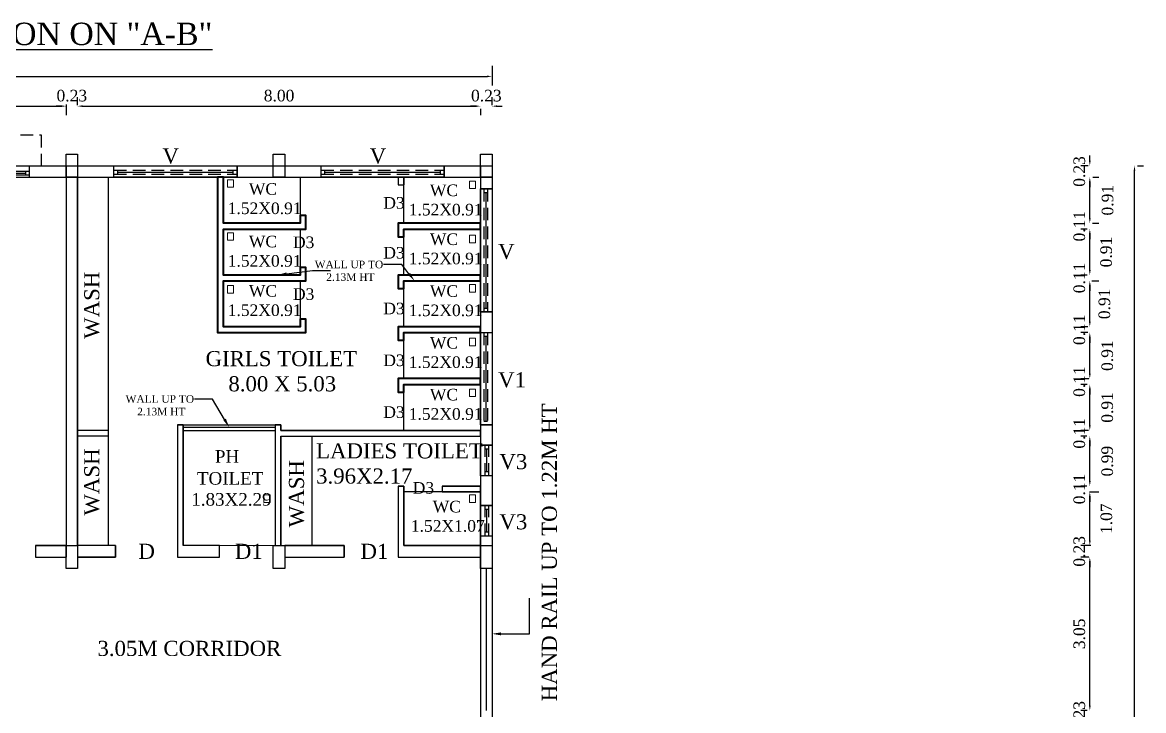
# Model space of a CAD drawing. Header units: metres. Extents: x 3616 to 3987, y 1122 to 1251.
# Drawn here: x 3923.05 to 3945.31, y 1192.58 to 1206.25 of the extents above; entities that cross this region are included whole.
import ezdxf
from ezdxf import colors
from ezdxf.entities.mleader import LeaderData, LeaderLine
from ezdxf.math import Vec2, Vec3

# ---------------------------------------------------------------- set-up
doc = ezdxf.new("R2010")
doc.units = ezdxf.units.M
doc.linetypes.add('DASHED2', pattern=[0.375, 0.25, -0.125])
doc.layers.add('BLK_1_FLR_2_BLT_UP_AREA', color=26, linetype='Continuous')
doc.layers.add('BLK_1_FLR_2_WATER_CLOSET', color=213, linetype='Continuous')
doc.layers.add('BLK_1_FLR_2_SP_WC', color=233, linetype='Continuous', lineweight=5)
doc.layers.add('BLK_1_FLR_2_WASH', color=243, linetype='Continuous', lineweight=5)
doc.styles.add('ANAND', font='times.ttf')
doc.styles.get("Standard").update_dxf_attribs({"font": 'arial.ttf'})
doc.dimstyles.new('V1', dxfattribs={"dimtxt": 0.23, "dimasz": 0.1, "dimexe": 0.18, "dimexo": 0.0625, "dimgap": 0.09, "dimtad": 1, "dimzin": 0, "dimdsep": 46, "dimtxsty": 'ANAND', "dimcen": 0.09, "dimadec": 0, "dimazin": 0, "dimtfac": 1, "dimtix": 1, "dimtofl": 0, "dimtmove": 2, "dimatfit": 0, "dimfxl": 0, "dimtolj": 1, "dimtzin": 0, "dimarcsym": 0})

# ---------------------------------------------------------------- blocks, each defined once
blk = doc.blocks.new('*D227')
at = {"color": 0, "lineweight": -2}
for p, q in [((3912.639, 1204.649), (3912.639, 1204.766)), ((3912.739, 1204.586), (3923.817, 1204.586)), ((3923.917, 1204.622), (3923.917, 1204.406))]:
    blk.add_line(p, q, dxfattribs=at)
at = {"color": 0}
for points in [[(3912.739, 1204.603), (3912.739, 1204.569), (3912.639, 1204.586)], [(3923.817, 1204.603), (3923.817, 1204.569), (3923.917, 1204.586)]]:
    blk.add_solid(points, dxfattribs=at)
at = {"layer": 'Defpoints', "color": 0}
for p in [(3912.639, 1204.586), (3923.917, 1204.685), (3923.917, 1204.586)]:
    blk.add_point(p, dxfattribs=at)
at = {"color": 0, "insert": (3918.278, 1204.793), "char_height": 0.23, "attachment_point": 5, "style": 'ANAND'}
blk.add_mtext('\\A1;11.28', dxfattribs=at)
blk = doc.blocks.new('*D228')
at = {"color": 0, "lineweight": -2}
for p, q in [((3924.145, 1204.604), (3924.145, 1204.766)), ((3923.817, 1204.586), (3923.717, 1204.586)), ((3923.917, 1204.622), (3923.917, 1204.406)), ((3924.245, 1204.586), (3924.345, 1204.586))]:
    blk.add_line(p, q, dxfattribs=at)
at = {"color": 0}
for points in [[(3923.817, 1204.603), (3923.817, 1204.569), (3923.917, 1204.586)], [(3924.245, 1204.603), (3924.245, 1204.569), (3924.145, 1204.586)]]:
    blk.add_solid(points, dxfattribs=at)
at = {"layer": 'Defpoints', "color": 0}
for p in [(3923.917, 1204.685), (3924.145, 1204.586), (3924.145, 1204.542)]:
    blk.add_point(p, dxfattribs=at)
at = {"color": 0, "insert": (3924.031, 1204.793), "char_height": 0.23, "attachment_point": 5, "style": 'ANAND'}
blk.add_mtext('\\A1;0.23', dxfattribs=at)
blk = doc.blocks.new('*D229')
at = {"color": 0, "lineweight": -2}
for p, q in [((3924.145, 1204.604), (3924.145, 1204.766)), ((3924.245, 1204.586), (3932.046, 1204.586)), ((3932.146, 1204.533), (3932.146, 1204.406))]:
    blk.add_line(p, q, dxfattribs=at)
at = {"color": 0}
for points in [[(3924.245, 1204.603), (3924.245, 1204.569), (3924.145, 1204.586)], [(3932.046, 1204.603), (3932.046, 1204.569), (3932.146, 1204.586)]]:
    blk.add_solid(points, dxfattribs=at)
at = {"layer": 'Defpoints', "color": 0}
for p in [(3924.145, 1204.542), (3932.146, 1204.596), (3932.146, 1204.586)]:
    blk.add_point(p, dxfattribs=at)
at = {"color": 0, "insert": (3928.146, 1204.793), "char_height": 0.23, "attachment_point": 5, "style": 'ANAND'}
blk.add_mtext('\\A1;8.00', dxfattribs=at)
blk = doc.blocks.new('*D230')
at = {"color": 0, "lineweight": -2}
for p, q in [((3932.375, 1204.604), (3932.375, 1204.766)), ((3932.046, 1204.586), (3931.946, 1204.586)), ((3932.146, 1204.533), (3932.146, 1204.406)), ((3932.475, 1204.586), (3932.575, 1204.586))]:
    blk.add_line(p, q, dxfattribs=at)
at = {"color": 0}
for points in [[(3932.046, 1204.603), (3932.046, 1204.569), (3932.146, 1204.586)], [(3932.475, 1204.603), (3932.475, 1204.569), (3932.375, 1204.586)]]:
    blk.add_solid(points, dxfattribs=at)
at = {"layer": 'Defpoints', "color": 0}
for p in [(3932.146, 1204.596), (3932.375, 1204.586), (3932.375, 1204.542)]:
    blk.add_point(p, dxfattribs=at)
at = {"color": 0, "insert": (3932.261, 1204.793), "char_height": 0.23, "attachment_point": 5, "style": 'ANAND'}
blk.add_mtext('\\A1;0.23', dxfattribs=at)
blk = doc.blocks.new('*D231')
at = {"color": 0, "lineweight": -2}
for p, q in [((3904.257, 1205.384), (3904.257, 1204.997)), ((3904.357, 1205.177), (3932.275, 1205.177)), ((3932.375, 1205.384), (3932.375, 1204.997))]:
    blk.add_line(p, q, dxfattribs=at)
at = {"color": 0}
for points in [[(3904.357, 1205.194), (3904.357, 1205.16), (3904.257, 1205.177)], [(3932.275, 1205.194), (3932.275, 1205.16), (3932.375, 1205.177)]]:
    blk.add_solid(points, dxfattribs=at)
at = {"layer": 'Defpoints', "color": 0}
for p in [(3904.257, 1205.447), (3932.375, 1205.447), (3932.375, 1205.177)]:
    blk.add_point(p, dxfattribs=at)
at = {"color": 0, "insert": (3918.316, 1205.384), "char_height": 0.23, "attachment_point": 5, "style": 'ANAND'}
blk.add_mtext('\\A1;28.12', dxfattribs=at)
blk = doc.blocks.new('*D254')
at = {"color": 0, "lineweight": -2}
for p, q in [((3944.243, 1192.683), (3944.243, 1192.783)), ((3944.193, 1192.583), (3944.063, 1192.583)), ((3944.07, 1192.355), (3944.423, 1192.355)), ((3944.243, 1192.255), (3944.243, 1192.155))]:
    blk.add_line(p, q, dxfattribs=at)
at = {"color": 0}
for points in [[(3944.226, 1192.683), (3944.26, 1192.683), (3944.243, 1192.583)], [(3944.226, 1192.255), (3944.26, 1192.255), (3944.243, 1192.355)]]:
    blk.add_solid(points, dxfattribs=at)
at = {"layer": 'Defpoints', "color": 0}
for p in [(3944.243, 1192.583), (3944.256, 1192.583), (3944.008, 1192.355)]:
    blk.add_point(p, dxfattribs=at)
at = {"color": 0, "insert": (3944.036, 1192.469), "char_height": 0.23, "attachment_point": 5, "rotation": 90, "style": 'ANAND'}
blk.add_mtext('\\A1;0.23', dxfattribs=at)
blk = doc.blocks.new('*D255')
at = {"color": 0, "lineweight": -2}
for p, q in [((3944.221, 1195.631), (3944.063, 1195.631)), ((3944.243, 1192.683), (3944.243, 1195.531)), ((3944.193, 1192.583), (3944.063, 1192.583))]:
    blk.add_line(p, q, dxfattribs=at)
at = {"color": 0}
for points in [[(3944.226, 1195.531), (3944.26, 1195.531), (3944.243, 1195.631)], [(3944.226, 1192.683), (3944.26, 1192.683), (3944.243, 1192.583)]]:
    blk.add_solid(points, dxfattribs=at)
at = {"layer": 'Defpoints', "color": 0}
for p in [(3944.243, 1195.631), (3944.283, 1195.631), (3944.256, 1192.583)]:
    blk.add_point(p, dxfattribs=at)
at = {"color": 0, "insert": (3944.036, 1194.107), "char_height": 0.23, "attachment_point": 5, "rotation": 90, "style": 'ANAND'}
blk.add_mtext('\\A1;3.05', dxfattribs=at)
blk = doc.blocks.new('*D256')
at = {"color": 0, "lineweight": -2}
for p, q in [((3944.243, 1195.96), (3944.243, 1196.06)), ((3944.262, 1195.86), (3944.063, 1195.86)), ((3944.221, 1195.631), (3944.063, 1195.631)), ((3944.243, 1195.531), (3944.243, 1195.431))]:
    blk.add_line(p, q, dxfattribs=at)
at = {"color": 0}
for points in [[(3944.226, 1195.96), (3944.26, 1195.96), (3944.243, 1195.86)], [(3944.226, 1195.531), (3944.26, 1195.531), (3944.243, 1195.631)]]:
    blk.add_solid(points, dxfattribs=at)
at = {"layer": 'Defpoints', "color": 0}
for p in [(3944.243, 1195.86), (3944.325, 1195.86), (3944.283, 1195.631)]:
    blk.add_point(p, dxfattribs=at)
at = {"color": 0, "insert": (3944.036, 1195.745), "char_height": 0.23, "attachment_point": 5, "rotation": 90, "style": 'ANAND'}
blk.add_mtext('\\A1;0.23', dxfattribs=at)
blk = doc.blocks.new('*D257')
at = {"color": 0, "lineweight": -2}
for p, q in [((3944.237, 1196.927), (3944.423, 1196.927)), ((3944.243, 1195.96), (3944.243, 1196.827)), ((3944.262, 1195.86), (3944.063, 1195.86))]:
    blk.add_line(p, q, dxfattribs=at)
at = {"color": 0}
for points in [[(3944.226, 1196.827), (3944.26, 1196.827), (3944.243, 1196.927)], [(3944.226, 1195.96), (3944.26, 1195.96), (3944.243, 1195.86)]]:
    blk.add_solid(points, dxfattribs=at)
at = {"layer": 'Defpoints', "color": 0}
for p in [(3944.175, 1196.927), (3944.243, 1196.927), (3944.325, 1195.86)]:
    blk.add_point(p, dxfattribs=at)
at = {"color": 0, "insert": (3944.574, 1196.393), "char_height": 0.23, "attachment_point": 5, "rotation": 90, "style": 'ANAND'}
blk.add_mtext('\\A1;1.07', dxfattribs=at)
blk = doc.blocks.new('*D258')
at = {"color": 0, "lineweight": -2}
for p, q in [((3944.243, 1197.141), (3944.243, 1197.241)), ((3944.183, 1197.041), (3944.063, 1197.041)), ((3944.237, 1196.927), (3944.423, 1196.927)), ((3944.243, 1196.827), (3944.243, 1196.727))]:
    blk.add_line(p, q, dxfattribs=at)
at = {"color": 0}
for points in [[(3944.226, 1197.141), (3944.26, 1197.141), (3944.243, 1197.041)], [(3944.226, 1196.827), (3944.26, 1196.827), (3944.243, 1196.927)]]:
    blk.add_solid(points, dxfattribs=at)
at = {"layer": 'Defpoints', "color": 0}
for p in [(3944.243, 1197.041), (3944.245, 1197.041), (3944.175, 1196.927)]:
    blk.add_point(p, dxfattribs=at)
at = {"color": 0, "insert": (3944.036, 1196.984), "char_height": 0.23, "attachment_point": 5, "rotation": 90, "style": 'ANAND'}
blk.add_mtext('\\A1;0.11', dxfattribs=at)
blk = doc.blocks.new('*D259')
at = {"color": 0, "lineweight": -2}
for p, q in [((3944.183, 1198.031), (3944.063, 1198.031)), ((3944.243, 1197.141), (3944.243, 1197.931)), ((3944.183, 1197.041), (3944.063, 1197.041))]:
    blk.add_line(p, q, dxfattribs=at)
at = {"color": 0}
for points in [[(3944.226, 1197.931), (3944.26, 1197.931), (3944.243, 1198.031)], [(3944.226, 1197.141), (3944.26, 1197.141), (3944.243, 1197.041)]]:
    blk.add_solid(points, dxfattribs=at)
at = {"layer": 'Defpoints', "color": 0}
for p in [(3944.243, 1198.031), (3944.245, 1198.031), (3944.245, 1197.041)]:
    blk.add_point(p, dxfattribs=at)
at = {"color": 0, "insert": (3944.591, 1197.536), "char_height": 0.23, "attachment_point": 5, "rotation": 90, "style": 'ANAND'}
blk.add_mtext('\\A1;0.99', dxfattribs=at)
blk = doc.blocks.new('*D260')
at = {"color": 0, "lineweight": -2}
for p, q in [((3944.243, 1198.246), (3944.243, 1198.346)), ((3944.218, 1198.146), (3944.063, 1198.146)), ((3944.183, 1198.031), (3944.063, 1198.031)), ((3944.243, 1197.931), (3944.243, 1197.831))]:
    blk.add_line(p, q, dxfattribs=at)
at = {"color": 0}
for points in [[(3944.226, 1198.246), (3944.26, 1198.246), (3944.243, 1198.146)], [(3944.226, 1197.931), (3944.26, 1197.931), (3944.243, 1198.031)]]:
    blk.add_solid(points, dxfattribs=at)
at = {"layer": 'Defpoints', "color": 0}
for p in [(3944.243, 1198.146), (3944.28, 1198.146), (3944.245, 1198.031)]:
    blk.add_point(p, dxfattribs=at)
at = {"color": 0, "insert": (3944.036, 1198.089), "char_height": 0.23, "attachment_point": 5, "rotation": 90, "style": 'ANAND'}
blk.add_mtext('\\A1;0.11', dxfattribs=at)
blk = doc.blocks.new('*D261')
at = {"color": 0, "lineweight": -2}
for p, q in [((3944.19, 1199.06), (3944.063, 1199.06)), ((3944.243, 1198.246), (3944.243, 1198.96)), ((3944.218, 1198.146), (3944.063, 1198.146))]:
    blk.add_line(p, q, dxfattribs=at)
at = {"color": 0}
for points in [[(3944.226, 1198.96), (3944.26, 1198.96), (3944.243, 1199.06)], [(3944.226, 1198.246), (3944.26, 1198.246), (3944.243, 1198.146)]]:
    blk.add_solid(points, dxfattribs=at)
at = {"layer": 'Defpoints', "color": 0}
for p in [(3944.243, 1199.06), (3944.253, 1199.06), (3944.28, 1198.146)]:
    blk.add_point(p, dxfattribs=at)
at = {"color": 0, "insert": (3944.591, 1198.603), "char_height": 0.23, "attachment_point": 5, "rotation": 90, "style": 'ANAND'}
blk.add_mtext('\\A1;0.91', dxfattribs=at)
blk = doc.blocks.new('*D262')
at = {"color": 0, "lineweight": -2}
for p, q in [((3944.224, 1199.174), (3944.063, 1199.174)), ((3944.243, 1199.274), (3944.243, 1199.374)), ((3944.19, 1199.06), (3944.063, 1199.06)), ((3944.243, 1198.96), (3944.243, 1198.86))]:
    blk.add_line(p, q, dxfattribs=at)
at = {"color": 0}
for points in [[(3944.226, 1199.274), (3944.26, 1199.274), (3944.243, 1199.174)], [(3944.226, 1198.96), (3944.26, 1198.96), (3944.243, 1199.06)]]:
    blk.add_solid(points, dxfattribs=at)
at = {"layer": 'Defpoints', "color": 0}
for p in [(3944.243, 1199.174), (3944.286, 1199.174), (3944.253, 1199.06)]:
    blk.add_point(p, dxfattribs=at)
at = {"color": 0, "insert": (3944.036, 1199.117), "char_height": 0.23, "attachment_point": 5, "rotation": 90, "style": 'ANAND'}
blk.add_mtext('\\A1;0.11', dxfattribs=at)
blk = doc.blocks.new('*D263')
at = {"color": 0, "lineweight": -2}
for p, q in [((3944.207, 1200.089), (3944.063, 1200.089)), ((3944.243, 1199.274), (3944.243, 1199.989)), ((3944.224, 1199.174), (3944.063, 1199.174))]:
    blk.add_line(p, q, dxfattribs=at)
at = {"color": 0}
for points in [[(3944.226, 1199.989), (3944.26, 1199.989), (3944.243, 1200.089)], [(3944.226, 1199.274), (3944.26, 1199.274), (3944.243, 1199.174)]]:
    blk.add_solid(points, dxfattribs=at)
at = {"layer": 'Defpoints', "color": 0}
for p in [(3944.243, 1200.089), (3944.269, 1200.089), (3944.286, 1199.174)]:
    blk.add_point(p, dxfattribs=at)
at = {"color": 0, "insert": (3944.591, 1199.632), "char_height": 0.23, "attachment_point": 5, "rotation": 90, "style": 'ANAND'}
blk.add_mtext('\\A1;0.91', dxfattribs=at)
blk = doc.blocks.new('*D264')
at = {"color": 0, "lineweight": -2}
for p, q in [((3944.243, 1200.303), (3944.243, 1200.403)), ((3944.201, 1200.203), (3944.063, 1200.203)), ((3944.207, 1200.089), (3944.063, 1200.089)), ((3944.243, 1199.989), (3944.243, 1199.889))]:
    blk.add_line(p, q, dxfattribs=at)
at = {"color": 0}
for points in [[(3944.226, 1200.303), (3944.26, 1200.303), (3944.243, 1200.203)], [(3944.226, 1199.989), (3944.26, 1199.989), (3944.243, 1200.089)]]:
    blk.add_solid(points, dxfattribs=at)
at = {"layer": 'Defpoints', "color": 0}
for p in [(3944.243, 1200.203), (3944.264, 1200.203), (3944.269, 1200.089)]:
    blk.add_point(p, dxfattribs=at)
at = {"color": 0, "insert": (3944.036, 1200.146), "char_height": 0.23, "attachment_point": 5, "rotation": 90, "style": 'ANAND'}
blk.add_mtext('\\A1;0.11', dxfattribs=at)
blk = doc.blocks.new('*D265')
at = {"color": 0, "lineweight": -2}
for p, q in [((3944.243, 1200.303), (3944.243, 1201.018)), ((3944.282, 1201.118), (3944.423, 1201.118)), ((3944.201, 1200.203), (3944.063, 1200.203))]:
    blk.add_line(p, q, dxfattribs=at)
at = {"color": 0}
for points in [[(3944.226, 1201.018), (3944.26, 1201.018), (3944.243, 1201.118)], [(3944.226, 1200.303), (3944.26, 1200.303), (3944.243, 1200.203)]]:
    blk.add_solid(points, dxfattribs=at)
at = {"layer": 'Defpoints', "color": 0}
for p in [(3944.219, 1201.118), (3944.243, 1201.118), (3944.264, 1200.203)]:
    blk.add_point(p, dxfattribs=at)
at = {"color": 0, "insert": (3944.534, 1200.66), "char_height": 0.23, "attachment_point": 5, "rotation": 90, "style": 'ANAND'}
blk.add_mtext('\\A1;0.91', dxfattribs=at)
blk = doc.blocks.new('*D266')
at = {"color": 0, "lineweight": -2}
for p, q in [((3944.243, 1201.332), (3944.243, 1201.432)), ((3944.19, 1201.232), (3944.063, 1201.232)), ((3944.243, 1201.018), (3944.243, 1200.918)), ((3944.282, 1201.118), (3944.423, 1201.118))]:
    blk.add_line(p, q, dxfattribs=at)
at = {"color": 0}
for points in [[(3944.226, 1201.332), (3944.26, 1201.332), (3944.243, 1201.232)], [(3944.226, 1201.018), (3944.26, 1201.018), (3944.243, 1201.118)]]:
    blk.add_solid(points, dxfattribs=at)
at = {"layer": 'Defpoints', "color": 0}
for p in [(3944.243, 1201.232), (3944.253, 1201.232), (3944.219, 1201.118)]:
    blk.add_point(p, dxfattribs=at)
at = {"color": 0, "insert": (3944.036, 1201.175), "char_height": 0.23, "attachment_point": 5, "rotation": 90, "style": 'ANAND'}
blk.add_mtext('\\A1;0.11', dxfattribs=at)
blk = doc.blocks.new('*D267')
at = {"color": 0, "lineweight": -2}
for p, q in [((3944.19, 1202.146), (3944.063, 1202.146)), ((3944.243, 1201.332), (3944.243, 1202.046)), ((3944.19, 1201.232), (3944.063, 1201.232))]:
    blk.add_line(p, q, dxfattribs=at)
at = {"color": 0}
for points in [[(3944.226, 1202.046), (3944.26, 1202.046), (3944.243, 1202.146)], [(3944.226, 1201.332), (3944.26, 1201.332), (3944.243, 1201.232)]]:
    blk.add_solid(points, dxfattribs=at)
at = {"layer": 'Defpoints', "color": 0}
for p in [(3944.243, 1202.146), (3944.253, 1202.146), (3944.253, 1201.232)]:
    blk.add_point(p, dxfattribs=at)
at = {"color": 0, "insert": (3944.569, 1201.689), "char_height": 0.23, "attachment_point": 5, "rotation": 90, "style": 'ANAND'}
blk.add_mtext('\\A1;0.91', dxfattribs=at)
blk = doc.blocks.new('*D268')
at = {"color": 0, "lineweight": -2}
for p, q in [((3944.243, 1202.361), (3944.243, 1202.461)), ((3944.19, 1202.146), (3944.063, 1202.146)), ((3944.299, 1202.261), (3944.423, 1202.261)), ((3944.243, 1202.046), (3944.243, 1201.946))]:
    blk.add_line(p, q, dxfattribs=at)
at = {"color": 0}
for points in [[(3944.226, 1202.361), (3944.26, 1202.361), (3944.243, 1202.261)], [(3944.226, 1202.046), (3944.26, 1202.046), (3944.243, 1202.146)]]:
    blk.add_solid(points, dxfattribs=at)
at = {"layer": 'Defpoints', "color": 0}
for p in [(3944.236, 1202.261), (3944.243, 1202.261), (3944.253, 1202.146)]:
    blk.add_point(p, dxfattribs=at)
at = {"color": 0, "insert": (3944.036, 1202.203), "char_height": 0.23, "attachment_point": 5, "rotation": 90, "style": 'ANAND'}
blk.add_mtext('\\A1;0.11', dxfattribs=at)
blk = doc.blocks.new('*D269')
at = {"color": 0, "lineweight": -2}
for p, q in [((3944.302, 1203.175), (3944.423, 1203.175)), ((3944.243, 1202.361), (3944.243, 1203.075)), ((3944.299, 1202.261), (3944.423, 1202.261))]:
    blk.add_line(p, q, dxfattribs=at)
at = {"color": 0}
for points in [[(3944.226, 1203.075), (3944.26, 1203.075), (3944.243, 1203.175)], [(3944.226, 1202.361), (3944.26, 1202.361), (3944.243, 1202.261)]]:
    blk.add_solid(points, dxfattribs=at)
at = {"layer": 'Defpoints', "color": 0}
for p in [(3944.24, 1203.175), (3944.243, 1203.175), (3944.236, 1202.261)]:
    blk.add_point(p, dxfattribs=at)
at = {"color": 0, "insert": (3944.597, 1202.718), "char_height": 0.23, "attachment_point": 5, "rotation": 90, "style": 'ANAND'}
blk.add_mtext('\\A1;0.91', dxfattribs=at)
blk = doc.blocks.new('*D270')
at = {"color": 0, "lineweight": -2}
for p, q in [((3944.213, 1203.404), (3944.063, 1203.404)), ((3944.243, 1203.504), (3944.243, 1203.604)), ((3944.302, 1203.175), (3944.423, 1203.175)), ((3944.243, 1203.075), (3944.243, 1202.975))]:
    blk.add_line(p, q, dxfattribs=at)
at = {"color": 0}
for points in [[(3944.226, 1203.504), (3944.26, 1203.504), (3944.243, 1203.404)], [(3944.226, 1203.075), (3944.26, 1203.075), (3944.243, 1203.175)]]:
    blk.add_solid(points, dxfattribs=at)
at = {"layer": 'Defpoints', "color": 0}
for p in [(3944.243, 1203.404), (3944.276, 1203.404), (3944.24, 1203.175)]:
    blk.add_point(p, dxfattribs=at)
at = {"color": 0, "insert": (3944.036, 1203.289), "char_height": 0.23, "attachment_point": 5, "rotation": 90, "style": 'ANAND'}
blk.add_mtext('\\A1;0.23', dxfattribs=at)
blk = doc.blocks.new('*D271')
at = {"color": 0, "lineweight": -2}
for p, q in [((3945.193, 1203.404), (3945.31, 1203.404)), ((3945.13, 1156.945), (3945.13, 1203.304)), ((3945.193, 1156.845), (3945.31, 1156.845))]:
    blk.add_line(p, q, dxfattribs=at)
at = {"color": 0}
for points in [[(3945.114, 1203.304), (3945.147, 1203.304), (3945.13, 1203.404)], [(3945.114, 1156.945), (3945.147, 1156.945), (3945.13, 1156.845)]]:
    blk.add_solid(points, dxfattribs=at)
at = {"layer": 'Defpoints', "color": 0}
for p in [(3945.13, 1203.404), (3945.13, 1203.404), (3945.13, 1156.845)]:
    blk.add_point(p, dxfattribs=at)
at = {"color": 0, "insert": (3944.923, 1180.124), "char_height": 0.23, "attachment_point": 5, "rotation": 90, "style": 'ANAND'}
blk.add_mtext('\\A1;46.56', dxfattribs=at)

msp = doc.modelspace()

# ---------------------------------------------------------------- linework, layer by layer
at = {"linetype": 'DASHED2'}
for p, q in [((3920.76218, 1204.01353, -0.0324), (3923.42218, 1204.01353, -0.0324)), ((3923.42218, 1204.01353, -0.0324), (3923.42218, 1203.40353, -0.0324)), ((3924.86622, 1203.31463, -0.0324), (3927.31062, 1203.31463, -0.0324)), ((3924.86622, 1203.23843, -0.0324), (3927.31062, 1203.23843, -0.0324)), ((3928.98102, 1203.31463, -0.0324), (3931.42542, 1203.31463, -0.0324)), ((3928.98102, 1203.23843, -0.0324), (3931.42542, 1203.23843, -0.0324)), ((3932.20982, 1202.94493, -0.0324), (3932.20982, 1200.50053, -0.0324)), ((3932.28602, 1202.94493, -0.0324), (3932.28602, 1200.50053, -0.0324)), ((3932.20982, 1200.09163, -0.0324), (3932.20982, 1198.25723, -0.0324)), ((3932.28602, 1200.09163, -0.0324), (3932.28602, 1198.25723, -0.0324)), ((3932.23522, 1197.24775, -0.0324), (3932.23522, 1197.85215, -0.0324)), ((3932.31142, 1197.24775, -0.0324), (3932.31142, 1197.85215, -0.0324)), ((3932.23522, 1196.04827, -0.0324), (3932.23522, 1196.65267, -0.0324)), ((3932.31142, 1196.04827, -0.0324), (3932.31142, 1196.65267, -0.0324))]:
    msp.add_line(p, q, dxfattribs=at)
at = {"lineweight": -2}
for p, q in [((3920.03052, 1203.40353, -0.0324), (3923.91672, 1203.40353, -0.0324)), ((3923.91672, 1203.40353, -0.0324), (3923.91672, 1195.63113, -0.0324)), ((3924.14532, 1203.40353, -0.0324), (3928.03152, 1203.40353, -0.0324)), ((3924.14532, 1203.40353, -0.0324), (3924.14532, 1199.86023, -0.0324)), ((3928.26012, 1203.40353, -0.0324), (3932.14632, 1203.40353, -0.0324)), ((3932.14632, 1203.40353, -0.0324), (3932.14632, 1195.63113, -0.0324)), ((3932.37492, 1203.40353, -0.0324), (3932.37492, 1195.63113, -0.0324)), ((3904.25712, 1203.17493, -0.0324), (3932.37492, 1203.17493, -0.0324)), ((3924.14532, 1203.17493, -0.0324), (3932.14632, 1203.17493, -0.0324)), ((3924.75492, 1203.17493, -0.0324), (3924.75492, 1195.85973, -0.0324)), ((3926.92662, 1203.17493, -0.0324), (3926.92662, 1200.08883, -0.0324)), ((3930.50802, 1203.17493, -0.0324), (3930.50802, 1203.02253, -0.0324)), ((3930.62232, 1203.17493, -0.0324), (3930.62232, 1203.02253, -0.0324)), ((3930.50802, 1203.02253, -0.0324), (3930.62232, 1203.02253, -0.0324)), ((3932.37492, 1202.94493, -0.0324), (3932.14632, 1202.94493, -0.0324)), ((3928.67922, 1202.41293, -0.0324), (3928.67922, 1202.14623, -0.0324)), ((3927.04092, 1202.14623, -0.0324), (3927.04092, 1201.23183, -0.0324)), ((3927.04092, 1202.14623, -0.0324), (3928.67922, 1202.14623, -0.0324)), ((3930.50802, 1202.26053, -0.0324), (3930.50802, 1201.99383, -0.0324)), ((3930.62232, 1202.14623, -0.0324), (3930.62232, 1201.99383, -0.0324)), ((3930.62232, 1202.14623, -0.0324), (3932.14632, 1202.14623, -0.0324)), ((3930.50802, 1201.99383, -0.0324), (3930.62232, 1201.99383, -0.0324)), ((3927.04092, 1201.23183, -0.0324), (3928.56492, 1201.23183, -0.0324)), ((3928.56492, 1201.38423, -0.0324), (3928.56492, 1201.23183, -0.0324)), ((3928.56492, 1201.38423, -0.0324), (3928.67922, 1201.38423, -0.0324)), ((3928.67922, 1201.38423, -0.0324), (3928.67922, 1201.11753, -0.0324)), ((3930.50802, 1201.23183, -0.0324), (3932.14632, 1201.23183, -0.0324)), ((3930.50802, 1201.23183, -0.0324), (3930.50802, 1200.96513, -0.0324)), ((3927.04092, 1201.11753, -0.0324), (3927.04092, 1200.20313, -0.0324)), ((3927.04092, 1201.11753, -0.0324), (3928.67922, 1201.11753, -0.0324)), ((3930.50802, 1200.96513, -0.0324), (3930.62232, 1200.96513, -0.0324)), ((3930.62232, 1201.11753, -0.0324), (3932.14632, 1201.11753, -0.0324)), ((3930.62232, 1201.11753, -0.0324), (3930.62232, 1200.96513, -0.0324)), ((3928.56492, 1200.35553, -0.0324), (3928.56492, 1200.20313, -0.0324)), ((3928.56492, 1200.35553, -0.0324), (3928.67922, 1200.35553, -0.0324)), ((3928.67922, 1200.35553, -0.0324), (3928.67922, 1200.08883, -0.0324)), ((3926.92662, 1200.08883, -0.0324), (3928.67922, 1200.08883, -0.0324)), ((3927.04092, 1200.20313, -0.0324), (3928.56492, 1200.20313, -0.0324)), ((3930.50802, 1200.20313, -0.0324), (3932.14632, 1200.20313, -0.0324)), ((3930.50802, 1200.20313, -0.0324), (3930.50802, 1199.93643, -0.0324)), ((3930.62232, 1200.08883, -0.0324), (3932.14632, 1200.08883, -0.0324)), ((3930.62232, 1200.08883, -0.0324), (3930.62232, 1199.93643, -0.0324)), ((3924.14532, 1199.86023, -0.0324), (3924.14532, 1195.63113, -0.0324)), ((3930.50802, 1199.93643, -0.0324), (3930.62232, 1199.93643, -0.0324)), ((3930.50802, 1199.17443, -0.0324), (3932.14632, 1199.17443, -0.0324)), ((3930.50802, 1199.17443, -0.0324), (3930.50802, 1198.90773, -0.0324)), ((3930.62232, 1199.06013, -0.0324), (3932.14632, 1199.06013, -0.0324)), ((3930.62232, 1199.06013, -0.0324), (3930.62232, 1198.90773, -0.0324)), ((3930.50802, 1198.90773, -0.0324), (3930.62232, 1198.90773, -0.0324)), ((3924.75492, 1198.14573, -0.0324), (3924.14532, 1198.14573, -0.0324)), ((3926.12652, 1198.26003, -0.0324), (3926.12652, 1195.63113, -0.0324)), ((3926.12652, 1198.26003, -0.0324), (3928.18392, 1198.26003, -0.0324)), ((3926.24082, 1198.26003, -0.0324), (3926.24082, 1195.85973, -0.0324)), ((3926.24082, 1198.20923, -0.0324), (3928.06962, 1198.20923, -0.0324)), ((3926.24082, 1198.14573, -0.0324), (3928.06962, 1198.14573, -0.0324)), ((3928.06962, 1198.26003, -0.0324), (3928.06962, 1195.85973, -0.0324)), ((3928.18392, 1198.26003, -0.0324), (3928.18392, 1198.14573, -0.0324)), ((3928.18392, 1198.14573, -0.0324), (3932.14632, 1198.14573, -0.0324)), ((3924.75492, 1198.03143, -0.0324), (3924.14532, 1198.03143, -0.0324)), ((3928.18392, 1198.03143, -0.0324), (3928.18392, 1195.85973, -0.0324)), ((3928.18392, 1198.03143, -0.0324), (3932.14632, 1198.03143, -0.0324)), ((3928.79352, 1198.03143, -0.0324), (3928.79352, 1195.85973, -0.0324)), ((3930.50802, 1197.04083, -0.0324), (3930.50802, 1195.63113, -0.0324)), ((3930.50802, 1197.04083, -0.0324), (3930.62232, 1197.04083, -0.0324)), ((3930.62232, 1197.04083, -0.0324), (3930.62232, 1195.85973, -0.0324)), ((3931.38432, 1197.04083, -0.0324), (3931.38432, 1196.92653, -0.0324)), ((3931.38432, 1197.04083, -0.0324), (3932.14632, 1197.04083, -0.0324)), ((3931.38432, 1196.92653, -0.0324), (3932.14632, 1196.92653, -0.0324)), ((3923.30712, 1195.85973, -0.0324), (3923.91672, 1195.85973, -0.0324)), ((3923.30712, 1195.85973, -0.0324), (3923.30712, 1195.63113, -0.0324)), ((3923.91672, 1195.85973, -0.0324), (3924.14532, 1195.85973, -0.0324)), ((3924.89592, 1195.85973, -0.0324), (3924.14532, 1195.85973, -0.0324)), ((3924.89592, 1195.85973, -0.0324), (3924.89592, 1195.63113, -0.0324)), ((3924.89592, 1195.85973, -0.0324), (3924.89592, 1195.63113, -0.0324)), ((3928.10772, 1195.85973, -0.0324), (3929.44122, 1195.85973, -0.0324)), ((3929.44122, 1195.85973, -0.0324), (3929.44122, 1195.63113, -0.0324)), ((3930.62232, 1195.85973, -0.0324), (3932.14632, 1195.85973, -0.0324)), ((3932.14632, 1195.85973, -0.0324), (3932.37492, 1195.85973, -0.0324)), ((3923.30712, 1195.63113, -0.0324), (3923.91672, 1195.63113, -0.0324)), ((3924.89592, 1195.63113, -0.0324), (3924.14532, 1195.63113, -0.0324)), ((3928.26012, 1195.63113, -0.0324), (3929.44122, 1195.63113, -0.0324)), ((3930.50802, 1195.63113, -0.0324), (3932.14632, 1195.63113, -0.0324)), ((3932.14632, 1195.63113, -0.0324), (3932.14632, 1192.12593, -0.0324)), ((3932.37492, 1195.63113, -0.0324), (3932.37492, 1192.12593, -0.0324)), ((3932.26062, 1195.40253, -0.0324), (3932.26062, 1192.58313, -0.0324))]:
    msp.add_line(p, q, dxfattribs=at)
for p, q in [((3923.19218, 1203.17493, -0.0324), (3923.19218, 1203.40353, -0.0324)), ((3924.86622, 1203.17493, -0.0324), (3924.86622, 1203.40353, -0.0324)), ((3927.31062, 1203.17493, -0.0324), (3927.31062, 1203.40353, -0.0324)), ((3928.98102, 1203.17493, -0.0324), (3928.98102, 1203.40353, -0.0324)), ((3931.42542, 1203.17493, -0.0324), (3931.42542, 1203.40353, -0.0324)), ((3923.19218, 1203.28923, -0.0324), (3920.99218, 1203.28923, -0.0324)), ((3923.19218, 1203.21303, -0.0324), (3920.99218, 1203.21303, -0.0324)), ((3923.11598, 1203.25113, -0.0324), (3921.06838, 1203.25113, -0.0324)), ((3923.11598, 1203.21303, -0.0324), (3923.11598, 1203.28923, -0.0324)), ((3924.94242, 1203.23843, -0.0324), (3924.94242, 1203.31463, -0.0324)), ((3924.94242, 1203.27653, -0.0324), (3927.23442, 1203.27653, -0.0324)), ((3927.23442, 1203.23843, -0.0324), (3927.23442, 1203.31463, -0.0324)), ((3929.05722, 1203.23843, -0.0324), (3929.05722, 1203.31463, -0.0324)), ((3929.05722, 1203.27653, -0.0324), (3931.34922, 1203.27653, -0.0324)), ((3931.34922, 1203.23843, -0.0324), (3931.34922, 1203.31463, -0.0324)), ((3932.14632, 1202.94493, -0.0324), (3932.37492, 1202.94493, -0.0324)), ((3932.20982, 1202.86873, -0.0324), (3932.28602, 1202.86873, -0.0324)), ((3932.24792, 1202.86873, -0.0324), (3932.24792, 1200.57673, -0.0324)), ((3932.14632, 1200.50053, -0.0324), (3932.37492, 1200.50053, -0.0324)), ((3932.20982, 1200.57673, -0.0324), (3932.28602, 1200.57673, -0.0324)), ((3932.14632, 1200.09163, -0.0324), (3932.37492, 1200.09163, -0.0324)), ((3932.20982, 1200.01543, -0.0324), (3932.28602, 1200.01543, -0.0324)), ((3932.24792, 1200.01543, -0.0324), (3932.24792, 1198.33343, -0.0324)), ((3932.20982, 1198.33343, -0.0324), (3932.28602, 1198.33343, -0.0324)), ((3932.14632, 1198.25723, -0.0324), (3932.37492, 1198.25723, -0.0324)), ((3932.37492, 1197.85215, -0.0324), (3932.14632, 1197.85215, -0.0324)), ((3932.31142, 1197.77595, -0.0324), (3932.23522, 1197.77595, -0.0324)), ((3932.27332, 1197.32395, -0.0324), (3932.27332, 1197.77595, -0.0324)), ((3932.37492, 1197.24775, -0.0324), (3932.14632, 1197.24775, -0.0324)), ((3932.31142, 1197.32395, -0.0324), (3932.23522, 1197.32395, -0.0324)), ((3932.37492, 1196.65267, -0.0324), (3932.14632, 1196.65267, -0.0324)), ((3932.31142, 1196.57647, -0.0324), (3932.23522, 1196.57647, -0.0324)), ((3932.27332, 1196.12447, -0.0324), (3932.27332, 1196.57647, -0.0324)), ((3932.37492, 1196.04827, -0.0324), (3932.14632, 1196.04827, -0.0324)), ((3932.31142, 1196.12447, -0.0324), (3932.23522, 1196.12447, -0.0324)), ((3933.11798, 1194.10713, -0.0324), (3933.11798, 1194.81487, -0.0324))]:
    msp.add_line(p, q)
at = {"lineweight": -2, "elevation": -0.0324}
for points in [[(3923.91672, 1203.63213), (3924.14532, 1203.63213), (3924.14532, 1203.17493), (3923.91672, 1203.17493)], [(3928.03152, 1203.63213), (3928.26012, 1203.63213), (3928.26012, 1203.17493), (3928.03152, 1203.17493)], [(3932.14632, 1203.63213), (3932.37492, 1203.63213), (3932.37492, 1203.17493), (3932.14632, 1203.17493)], [(3924.14532, 1203.17493), (3923.91672, 1203.17493), (3923.91672, 1195.85973), (3924.14532, 1195.85973), (3924.14532, 1199.86023)], [(3930.62232, 1203.17493), (3930.50802, 1203.17493), (3930.50802, 1203.02253), (3930.62232, 1203.02253)], [(3926.24082, 1198.26003), (3926.12652, 1198.26003), (3926.12652, 1195.63113), (3926.96472, 1195.63113), (3926.96472, 1195.85973), (3926.24082, 1195.85973)], [(3926.24082, 1198.26003), (3926.12652, 1198.26003), (3926.12652, 1195.63113), (3926.96472, 1195.63113), (3926.96472, 1195.85973), (3926.24082, 1195.85973)], [(3928.18392, 1198.03143), (3932.14632, 1198.03143), (3932.14632, 1198.14573), (3928.18392, 1198.14573), (3928.18392, 1198.26003), (3928.06962, 1198.26003), (3928.06962, 1195.85973), (3928.18392, 1195.85973)], [(3928.18392, 1198.03143), (3932.14632, 1198.03143), (3932.14632, 1198.14573), (3928.18392, 1198.14573), (3928.18392, 1198.26003), (3928.06962, 1198.26003), (3928.06962, 1195.85973), (3928.18392, 1195.85973)], [(3932.14632, 1195.85973), (3930.62232, 1195.85973), (3930.62232, 1197.04083), (3930.50802, 1197.04083), (3930.50802, 1195.63113), (3932.14632, 1195.63113)], [(3930.62232, 1197.04083), (3930.50802, 1197.04083), (3930.50802, 1195.63113), (3932.14632, 1195.63113), (3932.14632, 1195.85973), (3930.62232, 1195.85973)], [(3932.14632, 1197.04083), (3931.38432, 1197.04083), (3931.38432, 1196.92653), (3932.14632, 1196.92653)], [(3923.91672, 1195.85973), (3923.30712, 1195.85973), (3923.30712, 1195.63113), (3923.87928, 1195.63113), (3923.91672, 1195.63113)], [(3923.91672, 1195.85973), (3924.14532, 1195.85973), (3924.14532, 1195.40253), (3923.91672, 1195.40253)], [(3924.89592, 1195.85973), (3924.14532, 1195.85973), (3924.14532, 1195.63113), (3924.89592, 1195.63113)], [(3928.03152, 1195.85973), (3928.26012, 1195.85973), (3928.26012, 1195.40253), (3928.03152, 1195.40253)], [(3929.44122, 1195.85973), (3928.26012, 1195.85973), (3928.26012, 1195.63113), (3929.44122, 1195.63113)], [(3932.14632, 1195.85973), (3932.37492, 1195.85973), (3932.37492, 1195.40253), (3932.14632, 1195.40253)]]:
    msp.add_lwpolyline(points, close=True, dxfattribs=at)
at = {"elevation": -0.0324}
for points in [[(3924.86622, 1203.40353), (3927.31062, 1203.40353), (3927.31062, 1203.17493), (3924.86622, 1203.17493)], [(3928.98102, 1203.40353), (3931.42542, 1203.40353), (3931.42542, 1203.17493), (3928.98102, 1203.17493)], [(3932.37492, 1202.94493), (3932.37492, 1200.50053), (3932.14632, 1200.50053), (3932.14632, 1202.94493)], [(3932.37492, 1200.09163), (3932.37492, 1198.25723), (3932.14632, 1198.25723), (3932.14632, 1200.09163)], [(3932.14632, 1197.24775), (3932.14632, 1197.85215), (3932.37492, 1197.85215), (3932.37492, 1197.24775)], [(3932.14632, 1196.04827), (3932.14632, 1196.65267), (3932.37492, 1196.65267), (3932.37492, 1196.04827)]]:
    msp.add_lwpolyline(points, close=True, dxfattribs=at)
at = {"lineweight": 40, "elevation": -0.0324}
for points in [[(3927.04092, 1203.17493), (3926.92662, 1203.17493), (3926.92662, 1200.08883), (3928.67922, 1200.08883), (3928.67922, 1200.35553), (3928.56492, 1200.35553), (3928.56492, 1200.20313), (3927.04092, 1200.20313), (3927.04092, 1201.11753), (3928.67922, 1201.11753), (3928.67922, 1201.38423), (3928.56492, 1201.38423), (3928.56492, 1201.23183), (3927.04092, 1201.23183), (3927.04092, 1202.14623), (3928.67922, 1202.14623), (3928.67922, 1202.41293), (3928.56492, 1202.41293), (3928.56492, 1202.26053), (3927.04092, 1202.26053)], [(3932.14632, 1202.26053), (3930.50802, 1202.26053), (3930.50802, 1201.99383), (3930.62232, 1201.99383), (3930.62232, 1202.14623), (3932.14632, 1202.14623)], [(3932.14632, 1201.23183), (3930.50802, 1201.23183), (3930.50802, 1200.96513), (3930.62232, 1200.96513), (3930.62232, 1201.11753), (3932.14632, 1201.11753)], [(3932.14632, 1200.20313), (3930.50802, 1200.20313), (3930.50802, 1199.93643), (3930.62232, 1199.93643), (3930.62232, 1200.08883), (3932.14632, 1200.08883)], [(3932.14632, 1199.17443), (3930.50802, 1199.17443), (3930.50802, 1198.90773), (3930.62232, 1198.90773), (3930.62232, 1199.06013), (3932.14632, 1199.06013)]]:
    msp.add_lwpolyline(points, close=True, dxfattribs=at)
at = {"layer": 'BLK_1_FLR_2_BLT_UP_AREA', "color": 26, "ltscale": 400, "elevation": -0.0324}
msp.add_lwpolyline([(3904.25712, 1203.40353), (3932.37492, 1203.40353), (3932.37492, 1192.35453), (3920.10672, 1192.35453), (3920.10672, 1184.12493), (3915.91572, 1184.12493), (3915.91345, 1173.45722), (3923.91672, 1173.45893), (3923.91672, 1176.12558), (3940.60452, 1176.12233), (3940.60452, 1156.84533), (3915.68712, 1156.84533), (3915.68712, 1158.17883), (3912.63912, 1158.17883), (3912.63912, 1156.84533), (3904.25712, 1156.84533), (3904.25712, 1164.61773), (3907.00032, 1164.61773), (3907.00032, 1167.66573), (3904.25712, 1167.66573)], close=True, dxfattribs=at)
at = {"layer": 'BLK_1_FLR_2_SP_WC', "elevation": -0.0324}
msp.add_lwpolyline([(3928.06962, 1195.85973), (3926.24082, 1195.85973), (3926.24082, 1198.14573), (3928.06962, 1198.14573)], close=True, dxfattribs=at)
at = {"layer": 'BLK_1_FLR_2_WASH', "color": 55, "elevation": -0.0324}
for points in [[(3924.14532, 1198.14573), (3924.75492, 1198.14573), (3924.75492, 1203.17493), (3924.14532, 1203.17493)], [(3924.14532, 1195.85973), (3924.75492, 1195.85973), (3924.75492, 1198.03143), (3924.14532, 1198.03143)], [(3928.18392, 1195.85973), (3928.79352, 1195.85973), (3928.79352, 1198.03143), (3928.18392, 1198.03143)]]:
    msp.add_lwpolyline(points, close=True, dxfattribs=at)
at = {"layer": 'BLK_1_FLR_2_WASH', "color": 60, "elevation": -0.0324}
for points in [[(3927.11973, 1203.12394), (3927.11973, 1202.97394), (3927.24223, 1202.97394), (3927.24223, 1203.12394)], [(3931.92616, 1203.0975), (3931.92616, 1202.9475), (3932.04865, 1202.9475), (3932.04865, 1203.0975)], [(3927.11973, 1202.07317), (3927.11973, 1201.92317), (3927.24223, 1201.92317), (3927.24223, 1202.07317)], [(3931.92616, 1202.02279), (3931.92616, 1201.87279), (3932.04865, 1201.87279), (3932.04865, 1202.02279)], [(3927.11973, 1201.0224), (3927.11973, 1200.8724), (3927.24223, 1200.8724), (3927.24223, 1201.0224)], [(3931.92616, 1201.04122), (3931.92616, 1200.89122), (3932.04865, 1200.89122), (3932.04865, 1201.04122)], [(3931.92616, 1199.97919), (3931.92616, 1199.82919), (3932.04865, 1199.82919), (3932.04865, 1199.97919)], [(3931.92616, 1198.96817), (3931.92616, 1198.81817), (3932.04865, 1198.81817), (3932.04865, 1198.96817)], [(3927.84397, 1196.86557), (3927.84397, 1196.71557), (3927.96646, 1196.71557), (3927.96646, 1196.86557)], [(3931.92616, 1196.86557), (3931.92616, 1196.71557), (3932.04865, 1196.71557), (3932.04865, 1196.86557)]]:
    msp.add_lwpolyline(points, close=True, dxfattribs=at)
at = {"layer": 'BLK_1_FLR_2_WATER_CLOSET', "color": 2, "elevation": -0.0324}
for points in [[(3928.56492, 1202.26053), (3927.04092, 1202.26053), (3927.04092, 1203.17493), (3928.56492, 1203.17493)], [(3932.14632, 1202.26053), (3930.62232, 1202.26053), (3930.62232, 1203.17493), (3932.14632, 1203.17493)], [(3928.56492, 1201.23183), (3927.04092, 1201.23183), (3927.04092, 1202.14623), (3928.56492, 1202.14623)], [(3932.14632, 1201.23183), (3930.62232, 1201.23183), (3930.62232, 1202.14623), (3932.14632, 1202.14623)], [(3928.56492, 1200.20313), (3927.04092, 1200.20313), (3927.04092, 1201.11753), (3928.56492, 1201.11753)], [(3932.14632, 1200.20313), (3930.62232, 1200.20313), (3930.62232, 1201.11753), (3932.14632, 1201.11753)], [(3932.14632, 1199.17443), (3930.62232, 1199.17443), (3930.62232, 1200.08883), (3932.14632, 1200.08883)], [(3932.14632, 1198.14573), (3930.62232, 1198.14573), (3930.62232, 1199.06013), (3932.14632, 1199.06013)], [(3930.62232, 1195.85973), (3932.14632, 1195.85973), (3932.14632, 1196.92653), (3930.62232, 1196.92653)]]:
    msp.add_lwpolyline(points, close=True, dxfattribs=at)

# ---------------------------------------------------------------- texts
at = {"style": 'ANAND'}
for s, height, p in [('%%USECTION ON "A-B"', 0.4442054, (3920.9812, 1205.79958, -0.0324)), ('V', 0.3, (3925.83101, 1203.44733, -0.0324)), ('V', 0.3, (3929.94581, 1203.44733, -0.0324)), ('D3', 0.23, (3930.21544, 1202.55033, -0.0324)), ('D3', 0.23, (3928.42198, 1201.76748, -0.0324)), ('V', 0.3, (3932.495, 1201.54986, -0.0324)), ('D3', 0.23, (3930.21544, 1201.55971, -0.0324)), ('D3', 0.23, (3928.42198, 1200.73878, -0.0324)), ('D3', 0.23, (3930.21544, 1200.45269, -0.0324)), ('D3', 0.23, (3930.21544, 1199.42399, -0.0324)), ('V1', 0.3, (3932.495, 1199.00156, -0.0324)), ('D3', 0.23, (3930.21544, 1198.39529, -0.0324)), ('PH', 0.25, (3926.87196, 1197.50457, -0.0324)), ('V3', 0.3, (3932.5204, 1197.37708, -0.0324)), ('D3', 0.23, (3930.79953, 1196.89026, -0.0324)), ('V3', 0.3, (3932.5204, 1196.18235, -0.0324)), ('D', 0.3, (3925.35369, 1195.59574, -0.0324)), ('D1', 0.3, (3927.26842, 1195.59574, -0.0324)), ('D1', 0.3, (3929.76206, 1195.59574, -0.0324)), ('3.05M CORRIDOR ', 0.3, (3924.5397, 1193.66822, -0.0324))]:
    msp.add_text(s, height=height, dxfattribs=at).set_placement(p)
for s, p in [('WASH', (3924.57632, 1199.96404, -0.0324)), ('HAND RAIL UP TO 1.22M HT', (3933.66207, 1192.76757, -0.0324)), ('WASH', (3924.57632, 1196.45497, -0.0324)), ('WASH', (3928.64114, 1196.22236, -0.0324))]:
    msp.add_text(s, height=0.3, rotation=90, dxfattribs=at).set_placement(p)
at = {"attachment_point": 1, "style": 'ANAND'}
for s, insert, char_height, width in [('{\\W6.429734; }WC\\P{\\W1.58989; }1.52X0.91', (3926.98799, 1203.05627, -0.0324), 0.23, 1.6226107), ('{\\W6.429734; }WC\\P{\\W1.58989; }1.52X0.91', (3930.5821, 1203.02972, -0.0324), 0.23, 1.6226107), ('{\\W6.429734; }WC\\P{\\W1.58989; }1.52X0.91', (3930.5821, 1202.05852, -0.0324), 0.23, 1.6226107), ('{\\W6.429734; }WC\\P{\\W1.58989; }1.52X0.91', (3926.98799, 1202.01208, -0.0324), 0.23, 1.6226107), ('{\\W6.429734; }WC\\P{\\W1.58989; }1.52X0.91', (3926.98799, 1201.03216, -0.0324), 0.23, 1.6226107), ('{\\W6.429734; }WC\\P{\\W1.58989; }1.52X0.91', (3930.5821, 1201.02982, -0.0324), 0.23, 1.6226107), ('{\\W6.429734; }WC\\P{\\W1.58989; }1.52X0.91', (3930.5821, 1200.00112, -0.0324), 0.23, 1.6226107), ('{\\W1.136718; }GIRLS TOILET\\P{\\W5.134765; }8.00 X 5.03 ', (3926.55788, 1199.72246, -0.0324), 0.3, 3.165465), ('{\\W6.429734; }WC\\P{\\W1.58989; }1.52X0.91', (3930.5821, 1198.97242, -0.0324), 0.23, 1.6226107), ('LADIES TOILET\\P3.96X2.17', (3928.88105, 1197.89092, -0.0324), 0.3, 3.686492), ('{\\W1.509765; }TOILET\\P{\\W0.27246; }1.83X2.29', (3926.37191, 1197.31927, -0.0324), 0.25, 1.5497477), ('{\\W6.429734; }WC\\P{\\W1.434617; }1.52X1.07', (3930.63801, 1196.7484, -0.0324), 0.23, 1.6226107)]:
    msp.add_mtext(s, dxfattribs=dict(at, insert=insert, char_height=char_height, width=width))

# ---------------------------------------------------------------- dimensions: what is measured, and where the dimension line sits
for base, p1, p2, picture, middle in [((3932.37492, 1205.17711, -0.0324), (3904.25712, 1205.44677, -0.0324), (3932.37492, 1205.44677, -0.0324), '*D231', (3918.31602, 1205.38444, -0.0324)), ((3923.91672, 1204.58606, -0.0324), (3912.63912, 1204.58606, -0.0324), (3923.91672, 1204.68499, -0.0324), '*D227', (3918.27792, 1204.79339, -0.0324)), ((3924.14532, 1204.58606, -0.0324), (3923.91672, 1204.68499, -0.0324), (3924.14532, 1204.54191, -0.0324), '*D228', (3924.03102, 1204.79339, -0.0324)), ((3932.14632, 1204.58606, -0.0324), (3924.14532, 1204.54191, -0.0324), (3932.14632, 1204.59557, -0.0324), '*D229', (3928.14582, 1204.79339, -0.0324)), ((3932.37492, 1204.58606, -0.0324), (3932.14632, 1204.59557, -0.0324), (3932.37492, 1204.54191, -0.0324), '*D230', (3932.26062, 1204.79339, -0.0324))]:
    dim = msp.add_linear_dim(base=base, p1=p1, p2=p2, dimstyle='V1')
    dim.commit()
    dim.dimension.update_dxf_attribs({"geometry": picture, "text_midpoint": middle})
for base, p1, p2, picture, middle in [((3944.24288, 1203.40353, -0.0324), (3944.23979, 1203.17493, -0.0324), (3944.27556, 1203.40353, -0.0324), '*D270', (3944.03556, 1203.28923, -0.0324)), ((3945.13047, 1203.40353, -0.0324), (3945.13047, 1156.84533, -0.0324), (3945.13047, 1203.40353, -0.0324), '*D271', (3944.92315, 1180.12443, -0.0324)), ((3944.24288, 1202.26053, -0.0324), (3944.25276, 1202.14623, -0.0324), (3944.2361, 1202.26053, -0.0324), '*D268', (3944.03556, 1202.20338, -0.0324)), ((3944.24288, 1201.23183, -0.0324), (3944.21939, 1201.11753, -0.0324), (3944.25272, 1201.23183, -0.0324), '*D266', (3944.03556, 1201.17468, -0.0324)), ((3944.24288, 1200.20313, -0.0324), (3944.26935, 1200.08883, -0.0324), (3944.2638, 1200.20313, -0.0324), '*D264', (3944.03556, 1200.14598, -0.0324)), ((3944.24288, 1199.17443, -0.0324), (3944.25269, 1199.06013, -0.0324), (3944.28601, 1199.17443, -0.0324), '*D262', (3944.03556, 1199.11728, -0.0324)), ((3944.24288, 1198.14573, -0.0324), (3944.24514, 1198.03143, -0.0324), (3944.28035, 1198.14573, -0.0324), '*D260', (3944.03556, 1198.08858, -0.0324)), ((3944.24288, 1197.04083, -0.0324), (3944.17472, 1196.92653, -0.0324), (3944.24514, 1197.04083, -0.0324), '*D258', (3944.03556, 1196.98368, -0.0324)), ((3944.24288, 1195.85973, -0.0324), (3944.2831, 1195.63113, -0.0324), (3944.32476, 1195.85973, -0.0324), '*D256', (3944.03556, 1195.74543, -0.0324)), ((3944.24288, 1195.63113, -0.0324), (3944.25569, 1192.58313, -0.0324), (3944.2831, 1195.63113, -0.0324), '*D255', (3944.03556, 1194.10713, -0.0324)), ((3944.24288, 1192.58313, -0.0324), (3944.00773, 1192.35453, -0.0324), (3944.25569, 1192.58313, -0.0324), '*D254', (3944.03556, 1192.46883, -0.0324))]:
    dim = msp.add_linear_dim(base=base, p1=p1, p2=p2, angle=90, dimstyle='V1')
    dim.commit()
    dim.dimension.update_dxf_attribs({"geometry": picture, "text_midpoint": middle})
for base, p1, p2, picture, middle in [((3944.24288, 1203.17493, -0.0324), (3944.2361, 1202.26053, -0.0324), (3944.23979, 1203.17493, -0.0324), '*D269', (3944.59712, 1202.71773, -0.0324)), ((3944.24288, 1202.14623, -0.0324), (3944.25272, 1201.23183, -0.0324), (3944.25276, 1202.14623, -0.0324), '*D267', (3944.56863, 1201.68903, -0.0324)), ((3944.24288, 1201.11753, -0.0324), (3944.2638, 1200.20313, -0.0324), (3944.21939, 1201.11753, -0.0324), '*D265', (3944.53445, 1200.66033, -0.0324)), ((3944.24288, 1200.08883, -0.0324), (3944.28601, 1199.17443, -0.0324), (3944.26935, 1200.08883, -0.0324), '*D263', (3944.59139, 1199.63163, -0.0324)), ((3944.24288, 1199.06013, -0.0324), (3944.28035, 1198.14573, -0.0324), (3944.25269, 1199.06013, -0.0324), '*D261', (3944.59139, 1198.60293, -0.0324)), ((3944.24288, 1198.03143, -0.0324), (3944.24514, 1197.04083, -0.0324), (3944.24514, 1198.03143, -0.0324), '*D259', (3944.59147, 1197.53613, -0.0324)), ((3944.24288, 1196.92653, -0.0324), (3944.32476, 1195.85973, -0.0324), (3944.17472, 1196.92653, -0.0324), '*D257', (3944.57439, 1196.39313, -0.0324))]:
    dim = msp.add_linear_dim(base=base, p1=p1, p2=p2, angle=90, dimstyle='V1')
    dim.commit()
    dim.dimension.update_dxf_attribs({"geometry": picture, "text_midpoint": middle, "dimtype": 160})

# ---------------------------------------------------------------- leaders
ml = msp.add_multileader_mtext('Standard')
ml.set_content('', color=256)
ml.set_leader_properties()
ml.build(insert=Vec2(0, 0))
ml.multileader.update_dxf_attribs({"dogleg_length": 0.36, "arrow_head_size": 0.18})
ctx = ml.context
ctx.base_point, ctx.char_height, ctx.arrow_head_size, ctx.landing_gap_size, ctx.plane_origin = Vec3(3929.16958, 1201.32029, -0.0324), 0.18, 0.18, 0.09, Vec3(3928.11542, 1201.23183, -0.0324)
notes = []
notes.append((ctx, [(0, (1, 1, 0), (3928.80958, 1201.32029, -0.0324), (1, 0), 0.36, [(0, [(3928.11542, 1201.23183, -0.0324)], 0, [])])]))
ctx.mtext.insert, ctx.mtext.flow_direction = Vec3(3929.25958, 1201.41029, -0.0324), 5
ml = msp.add_multileader_mtext('Standard')
ml.set_content('WALL UP TO\\P 2.13M HT', color=256, style='ANAND')
ml.set_leader_properties()
ml.build(insert=Vec2(0, 0))
ml.multileader.update_dxf_attribs({"dogleg_length": 0.36, "arrow_head_size": 0.18})
ctx = ml.context
ctx.base_point, ctx.char_height, ctx.arrow_head_size, ctx.landing_gap_size, ctx.plane_origin = Vec3(3928.72487, 1201.44054, -0.0324), 0.15, 0.18, 0.09, Vec3(3930.83437, 1201.11753, -0.0324)
ctx.text_align_type = 1
notes.append((ctx, [(0, (1, 1, 0), (3930.5821, 1201.44054, -0.0324), (-1, 0), 0.36, [(0, [(3930.83437, 1201.11753, -0.0324)], 0, [])])]))
ctx.mtext.insert, ctx.mtext.alignment, ctx.mtext.flow_direction = Vec3(3929.53352, 1201.51705, -0.0324), 2, 5
ml = msp.add_multileader_mtext('Standard')
ml.set_content('WALL UP TO\\P 2.13M HT', color=256, style='ANAND')
ml.set_leader_properties()
ml.build(insert=Vec2(0, 0))
ml.multileader.update_dxf_attribs({"dogleg_length": 0.36, "arrow_head_size": 0.18})
ctx = ml.context
ctx.base_point, ctx.char_height, ctx.arrow_head_size, ctx.landing_gap_size, ctx.plane_origin = Vec3(3924.97012, 1198.76943, -0.0324), 0.15, 0.18, 0.09, Vec3(3927.07962, 1198.44641, -0.0324)
ctx.text_align_type = 1
notes.append((ctx, [(0, (1, 1, 0), (3926.82735, 1198.76943, -0.0324), (-1, 0), 0.36, [(0, [(3927.15522, 1198.20923, -0.0324)], 0, [])])]))
ctx.mtext.insert, ctx.mtext.alignment, ctx.mtext.flow_direction = Vec3(3925.77877, 1198.84594, -0.0324), 2, 5
ml = msp.add_multileader_mtext('Standard')
ml.set_content('', color=256)
ml.set_leader_properties()
ml.build(insert=Vec2(0, 0))
ml.multileader.update_dxf_attribs({"dogleg_length": 0.36, "arrow_head_size": 0.18})
ctx = ml.context
ctx.base_point, ctx.char_height, ctx.arrow_head_size, ctx.landing_gap_size, ctx.plane_origin = Vec3(3933.11798, 1194.10713, -0.0324), 0.18, 0.18, 0.09, Vec3(3932.37492, 1194.10713, -0.0324)
notes.append((ctx, [(0, (1, 1, 0), (3932.75798, 1194.10713, -0.0324), (1, 0), 0.36, [(0, [(3932.37492, 1194.10713, -0.0324)], 0, [])])]))
ctx.mtext.insert, ctx.mtext.flow_direction = Vec3(3933.20798, 1194.19713, -0.0324), 5
for ctx, leaders in notes:
    for number, flags, end, landing, length, lines in leaders:
        leader = LeaderData()
        leader.index, (leader.has_last_leader_line, leader.has_dogleg_vector, leader.attachment_direction) = number, flags
        leader.last_leader_point, leader.dogleg_vector, leader.dogleg_length = Vec3(end), Vec3(landing), length
        for number, points, colour, breaks in lines:
            line = LeaderLine()
            line.index, line.vertices, line.color, line.breaks = number, Vec3.list(points), colors.encode_raw_color(colour), breaks
            leader.lines.append(line)
        ctx.leaders.append(leader)

doc.saveas('drawing.dxf')
